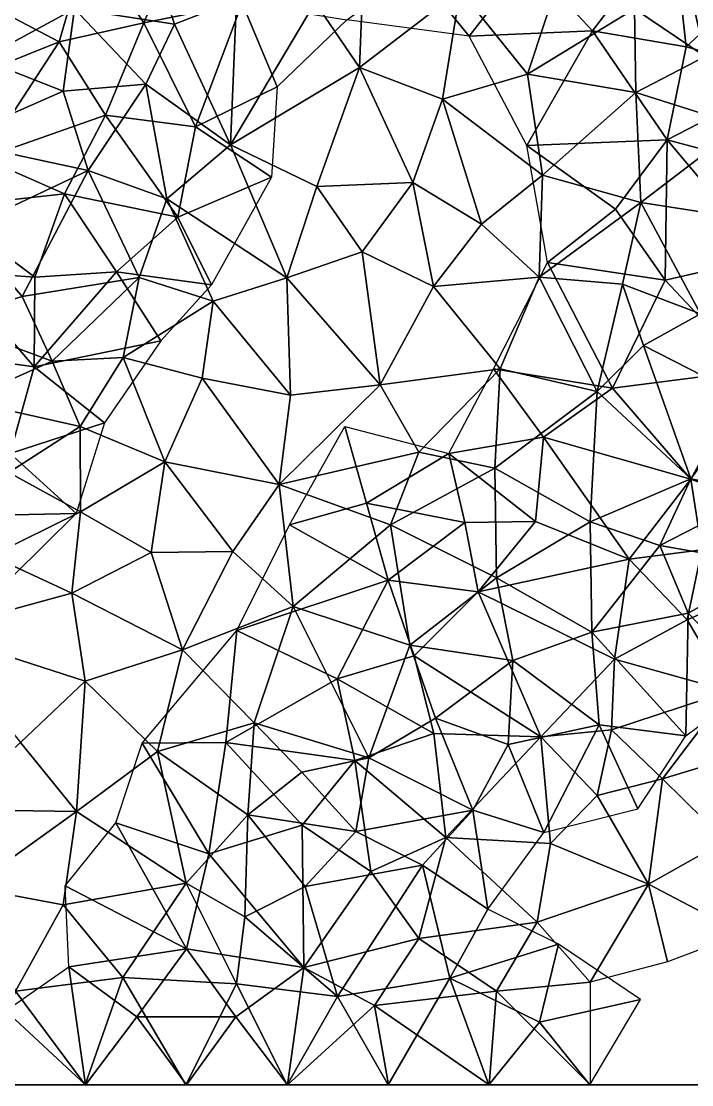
# Model space of a CAD drawing. Extents: x 0 to 12, y 0 to 12.
# Drawn here: x 4.03 to 9.01, y 0 to 7.91 of the extents above; entities that cross this region are included whole.
import ezdxf

# ---------------------------------------------------------------- set-up
doc = ezdxf.new("R2010")
doc.units = 0
doc.header["$MEASUREMENT"] = 0
doc.layers.add('Faces', color=7, linetype='CONTINUOUS')

msp = doc.modelspace()

# ---------------------------------------------------------------- linework, layer by layer
at = {"layer": 'Faces'}
for points in [[(8.2703, 7.8357, 12), (7.7881, 8.3534, 12), (8.8676, 8.6149, 12)], [(8.8676, 8.6149, 12), (8.9661, 7.7165, 12), (8.2703, 7.8357, 12)], [(9.4834, 8.1968, 12), (8.9661, 7.7165, 12), (8.8676, 8.6149, 12)], [(4.5291, 8.5161, 12), (4.3077, 7.7547, 12), (3.7347, 8.0526, 12)], [(4.9381, 7.8947, 12), (4.3077, 7.7547, 12), (4.5291, 8.5161, 12)], [(4.5291, 8.5161, 12), (5.1971, 8.5156, 12), (4.9381, 7.8947, 12)], [(4.9381, 7.8947, 12), (5.1971, 8.5156, 12), (5.6674, 8.0412, 12)], [(6.5763, 8.5037), (6.2106, 8.0461), (6.5402, 7.5619)], [(6.5763, 8.5037), (6.5402, 7.5619), (7.2865, 8.1374)], [(8.5836, 7.9994), (9.1086, 7.6443), (8.9054, 8.5331)], [(8.9054, 8.5331), (9.1086, 7.6443), (9.5833, 7.9785)], [(4.4211, 7.9982), (5.1652, 7.8837), (5.006, 8.3507)], [(5.006, 8.3507), (5.1652, 7.8837), (5.6251, 8.0624)], [(7.3541, 7.7945, 12), (6.9576, 8.2841, 12), (7.7881, 8.3534, 12)], [(8.0601, 8.3375), (7.2865, 8.1374), (7.7865, 7.5141)], [(7.3541, 7.7945, 12), (7.7881, 8.3534, 12), (8.2703, 7.8357, 12)], [(7.7865, 7.5141), (8.5836, 7.9994), (8.0601, 8.3375)], [(3.7511, 8.275), (3.7316, 7.6245), (4.4211, 7.9982)], [(6.4453, 7.9174, 12), (6.9576, 8.2841, 12), (7.3541, 7.7945, 12)], [(9.7512, 7.5023, 12), (8.9661, 7.7165, 12), (9.4834, 8.1968, 12)], [(6.5402, 7.5619), (7.1553, 7.3273), (7.2865, 8.1374)], [(7.2865, 8.1374), (7.1553, 7.3273), (7.7865, 7.5141)], [(3.7347, 8.0526, 12), (4.3077, 7.7547, 12), (3.5981, 7.4691, 12)], [(4.4211, 7.9982), (3.7316, 7.6245), (4.337, 7.386)], [(4.4211, 7.9982), (4.337, 7.386), (4.9527, 7.4384)], [(4.9527, 7.4384), (5.1652, 7.8837), (4.4211, 7.9982)], [(5.6674, 8.0412, 12), (5.3214, 7.1209, 12), (4.9381, 7.8947, 12)], [(5.6251, 8.0624), (5.1652, 7.8837), (5.5804, 6.989)], [(5.9268, 7.4202, 12), (5.3214, 7.1209, 12), (5.6674, 8.0412, 12)], [(5.5804, 6.989), (6.2106, 8.0461), (5.6251, 8.0624)], [(6.5402, 7.5619), (6.2106, 8.0461), (5.5804, 6.989)], [(6.4453, 7.9174, 12), (5.9268, 7.4202, 12), (5.6674, 8.0412, 12)], [(8.5937, 7.3762), (8.5836, 7.9994), (7.7865, 7.5141)], [(8.5937, 7.3762), (9.1086, 7.6443), (8.5836, 7.9994)], [(4.6517, 7.2082, 12), (4.3077, 7.7547, 12), (4.9381, 7.8947, 12)], [(4.9381, 7.8947, 12), (5.3214, 7.1209, 12), (4.6517, 7.2082, 12)], [(5.5804, 6.989), (5.1652, 7.8837), (4.9527, 7.4384)], [(7.7825, 6.9836, 12), (7.3541, 7.7945, 12), (8.2703, 7.8357, 12)], [(7.7825, 6.9836, 12), (8.2703, 7.8357, 12), (8.8243, 7.025, 12)], [(8.2703, 7.8357, 12), (8.9661, 7.7165, 12), (8.8243, 7.025, 12)], [(3.5981, 7.4691, 12), (4.3077, 7.7547, 12), (3.7432, 6.8876, 12)], [(3.7432, 6.8876, 12), (4.3077, 7.7547, 12), (4.6517, 7.2082, 12)], [(8.8243, 7.025, 12), (8.9661, 7.7165, 12), (9.7512, 7.5023, 12)], [(4.337, 7.386), (3.7316, 7.6245), (3.4975, 7.0173)], [(9.3741, 7.1281), (9.1086, 7.6443), (8.5937, 7.3762)], [(5.5804, 6.989), (6.2228, 6.6781), (6.5402, 7.5619)], [(6.5402, 7.5619), (6.2228, 6.6781), (6.936, 6.7067)], [(6.936, 6.7067), (7.1553, 7.3273), (6.5402, 7.5619)], [(7.7865, 7.5141), (7.1553, 7.3273), (7.8984, 6.7627)], [(7.7865, 7.5141), (7.8984, 6.7627), (8.5937, 7.3762)], [(4.9527, 7.4384), (4.337, 7.386), (4.5234, 6.7969)], [(4.5234, 6.7969), (5.1075, 6.5868), (4.9527, 7.4384)], [(4.9527, 7.4384), (5.1075, 6.5868), (5.5804, 6.989)], [(9.7512, 7.5023, 12), (10.1159, 6.6799, 12), (8.8243, 7.025, 12)], [(4.337, 7.386), (3.4975, 7.0173), (4.5234, 6.7969)], [(5.8849, 6.7486, 12), (5.3214, 7.1209, 12), (5.9268, 7.4202, 12)], [(8.5937, 7.3762), (7.8984, 6.7627), (8.63, 6.5581)], [(9.3741, 7.1281), (8.5937, 7.3762), (8.63, 6.5581)], [(6.936, 6.7067), (7.4451, 6.3969), (7.1553, 7.3273)], [(7.1553, 7.3273), (7.4451, 6.3969), (7.8984, 6.7627)], [(4.6517, 7.2082, 12), (4.3469, 6.6245, 12), (3.7432, 6.8876, 12)], [(5.1885, 6.4508, 12), (4.3469, 6.6245, 12), (4.6517, 7.2082, 12)], [(4.6517, 7.2082, 12), (5.3214, 7.1209, 12), (5.1885, 6.4508, 12)], [(5.1885, 6.4508, 12), (5.3214, 7.1209, 12), (5.8849, 6.7486, 12)], [(8.63, 6.5581), (9.299, 6.4555), (9.3741, 7.1281)], [(3.4975, 7.0173), (3.604, 6.364), (4.5234, 6.7969)], [(5.5804, 6.989), (5.1075, 6.5868), (6, 6)], [(6, 6), (6.2228, 6.6781), (5.5804, 6.989)], [(8.8243, 7.025, 12), (8.4415, 6.5087, 12), (7.7825, 6.9836, 12)], [(7.7825, 6.9836, 12), (8.4415, 6.5087, 12), (7.9356, 6.1124, 12)], [(8.8105, 5.9825, 12), (8.4415, 6.5087, 12), (8.8243, 7.025, 12)], [(8.8243, 7.025, 12), (9.5581, 6.1536, 12), (8.8105, 5.9825, 12)], [(10.1159, 6.6799, 12), (9.5581, 6.1536, 12), (8.8243, 7.025, 12)], [(4.3469, 6.6245, 12), (3.4327, 6.5222, 12), (3.7432, 6.8876, 12)], [(4.5234, 6.7969), (3.604, 6.364), (4.0322, 5.8592)], [(4.0322, 5.8592), (4.9023, 6.0009), (4.5234, 6.7969)], [(4.9023, 6.0009), (5.1075, 6.5868), (4.5234, 6.7969)], [(5.8849, 6.7486, 12), (5.44, 5.9478, 12), (5.1885, 6.4508, 12)], [(7.8984, 6.7627), (7.4451, 6.3969), (7.8745, 6.0034)], [(8.63, 6.5581), (7.8984, 6.7627), (7.8745, 6.0034)], [(6, 6), (6.5586, 6.1921), (6.2228, 6.6781)], [(6.2228, 6.6781), (6.5586, 6.1921), (6.936, 6.7067)], [(6.936, 6.7067), (6.5586, 6.1921), (7.0904, 5.9348)], [(7.0904, 5.9348), (7.4451, 6.3969), (6.936, 6.7067)], [(4.1268, 6.0039, 12), (3.4327, 6.5222, 12), (4.3469, 6.6245, 12)], [(4.3469, 6.6245, 12), (4.7346, 6.0445, 12), (4.1268, 6.0039, 12)], [(5.1885, 6.4508, 12), (4.7346, 6.0445, 12), (4.3469, 6.6245, 12)], [(5.451, 5.8247), (5.1075, 6.5868), (4.9023, 6.0009)], [(6, 6), (5.1075, 6.5868), (5.451, 5.8247)], [(3.5075, 6.0485, 12), (3.4327, 6.5222, 12), (4.1268, 6.0039, 12)], [(7.8745, 6.0034), (8.4929, 5.953), (8.63, 6.5581)], [(7.9356, 6.1124, 12), (8.4415, 6.5087, 12), (8.8105, 5.9825, 12)], [(8.63, 6.5581), (8.4929, 5.953), (9.0726, 5.7319)], [(9.0726, 5.7319), (9.299, 6.4555), (8.63, 6.5581)], [(5.44, 5.9478, 12), (4.7346, 6.0445, 12), (5.1885, 6.4508, 12)], [(4.0322, 5.8592), (3.604, 6.364), (3.4485, 5.6788)], [(7.8745, 6.0034), (7.4451, 6.3969), (7.0904, 5.9348)], [(6.6921, 5.2036), (6.5586, 6.1921), (6, 6)], [(7.0904, 5.9348), (6.5586, 6.1921), (6.6921, 5.2036)], [(7.5361, 5.3231, 12), (7.9356, 6.1124, 12), (8.418, 5.1799, 12)], [(8.418, 5.1799, 12), (7.9356, 6.1124, 12), (8.8105, 5.9825, 12)], [(8.8105, 5.9825, 12), (9.5581, 6.1536, 12), (9.4428, 5.3112, 12)], [(3.3781, 5.4412, 12), (3.5075, 6.0485, 12), (4.1224, 5.3366, 12)], [(4.1224, 5.3366, 12), (3.5075, 6.0485, 12), (4.1268, 6.0039, 12)], [(5.0624, 5.5311, 12), (4.1224, 5.3366, 12), (4.7346, 6.0445, 12)], [(4.7346, 6.0445, 12), (4.1224, 5.3366, 12), (4.1268, 6.0039, 12)], [(5.0624, 5.5311, 12), (4.7346, 6.0445, 12), (5.44, 5.9478, 12)], [(4.0322, 5.8592), (4.2559, 5.3795), (4.9023, 6.0009)], [(4.9023, 6.0009), (4.2559, 5.3795), (4.7845, 5.4067)], [(4.7845, 5.4067), (5.451, 5.8247), (4.9023, 6.0009)], [(5.451, 5.8247), (6.0275, 5.1259), (6, 6)], [(6, 6), (6.0275, 5.1259), (6.6921, 5.2036)], [(7.5845, 5.3221), (7.0904, 5.9348), (6.6921, 5.2036)], [(7.8745, 6.0034), (7.0904, 5.9348), (7.5845, 5.3221)], [(7.8745, 6.0034), (7.5845, 5.3221), (8.3058, 5.1549)], [(8.3058, 5.1549), (8.4929, 5.953), (7.8745, 6.0034)], [(8.3058, 5.1549), (8.6503, 5.4951), (8.4929, 5.953)], [(9.4428, 5.3112, 12), (8.418, 5.1799, 12), (8.8105, 5.9825, 12)], [(8.4929, 5.953), (8.6503, 5.4951), (9.0726, 5.7319)], [(4.0322, 5.8592), (3.4485, 5.6788), (4.2559, 5.3795)], [(5.3707, 5.254), (5.451, 5.8247), (4.7845, 5.4067)], [(5.3707, 5.254), (6.0275, 5.1259), (5.451, 5.8247)], [(9.0726, 5.7319), (8.6503, 5.4951), (9.4298, 5.0959)], [(4.2559, 5.3795), (3.4485, 5.6788), (3.6023, 5.0875)], [(4.6452, 4.9218, 12), (4.1224, 5.3366, 12), (5.0624, 5.5311, 12)], [(9.0015, 4.5055), (8.6503, 5.4951), (8.3058, 5.1549)], [(9.4298, 5.0959), (8.6503, 5.4951), (9.0015, 4.5055)], [(3.3781, 5.4412, 12), (4.1224, 5.3366, 12), (3.9427, 4.6939, 12)], [(4.464, 4.8928), (4.2559, 5.3795), (3.6023, 5.0875)], [(4.7845, 5.4067), (4.2559, 5.3795), (4.464, 4.8928)], [(5.0937, 4.6306), (4.7845, 5.4067), (4.464, 4.8928)], [(5.3707, 5.254), (4.7845, 5.4067), (5.0937, 4.6306)], [(3.9427, 4.6939, 12), (4.1224, 5.3366, 12), (4.6452, 4.9218, 12)], [(6.6921, 5.2036), (6.9795, 4.7019), (7.5845, 5.3221)], [(7.5845, 5.3221), (6.9795, 4.7019), (7.5452, 4.5827)], [(7.906, 4.8136, 12), (7.2022, 4.6918, 12), (7.5361, 5.3231, 12)], [(8.418, 5.1799, 12), (7.906, 4.8136, 12), (7.5361, 5.3231, 12)], [(8.3058, 5.1549), (7.5845, 5.3221), (7.5452, 4.5827)], [(9.0003, 4.5022, 12), (8.418, 5.1799, 12), (9.4428, 5.3112, 12)], [(9.4428, 5.3112, 12), (9.5093, 4.3131, 12), (9.0003, 4.5022, 12)], [(5.3707, 5.254), (5.0937, 4.6306), (5.9414, 4.4623)], [(5.9414, 4.4623), (6.0275, 5.1259), (5.3707, 5.254)], [(6.6921, 5.2036), (6.0275, 5.1259), (5.9414, 4.4623)], [(5.9414, 4.4623), (6.9795, 4.7019), (6.6921, 5.2036)], [(7.5452, 4.5827), (8.2544, 4.186), (8.3058, 5.1549)], [(9.0003, 4.5022, 12), (7.906, 4.8136, 12), (8.418, 5.1799, 12)], [(8.3058, 5.1549), (8.2544, 4.186), (9.0015, 4.5055)], [(3.6023, 5.0875), (3.9338, 4.5505), (4.464, 4.8928)], [(9.0015, 4.5055), (9.5395, 4.4032), (9.4298, 5.0959)], [(4.6452, 4.9218, 12), (4.4343, 4.2457, 12), (3.9427, 4.6939, 12)], [(3.9338, 4.5505), (4.466, 4.2584), (4.464, 4.8928)], [(4.464, 4.8928), (4.466, 4.2584), (5.0937, 4.6306)], [(6.43, 4.8943, 12), (6.5905, 4.3232, 12), (6.0196, 4.1622, 12)], [(6.43, 4.8943, 12), (7.2022, 4.6918, 12), (6.5905, 4.3232, 12)], [(7.847, 4.1868, 12), (7.2022, 4.6918, 12), (7.906, 4.8136, 12)], [(7.847, 4.1868, 12), (7.906, 4.8136, 12), (8.5432, 3.9073, 12)], [(8.5432, 3.9073, 12), (7.906, 4.8136, 12), (9.0003, 4.5022, 12)], [(4.4343, 4.2457, 12), (3.7266, 4.2312, 12), (3.9427, 4.6939, 12)], [(6.7703, 4.1629), (6.9795, 4.7019), (5.9414, 4.4623)], [(7.2022, 4.6918, 12), (7.3223, 4.1809, 12), (6.5905, 4.3232, 12)], [(7.5452, 4.5827), (6.9795, 4.7019), (6.7703, 4.1629)], [(7.847, 4.1868, 12), (7.3223, 4.1809, 12), (7.2022, 4.6918, 12)], [(5.0937, 4.6306), (4.466, 4.2584), (4.9924, 3.956)], [(4.9924, 3.956), (5.5981, 3.9632), (5.0937, 4.6306)], [(5.0937, 4.6306), (5.5981, 3.9632), (5.9414, 4.4623)], [(3.8022, 3.9333), (4.466, 4.2584), (3.9338, 4.5505)], [(7.5452, 4.5827), (6.7703, 4.1629), (7.5579, 3.7674)], [(7.5579, 3.7674), (8.2544, 4.186), (7.5452, 4.5827)], [(5.9414, 4.4623), (5.5981, 3.9632), (6.0462, 3.5556)], [(6.0462, 3.5556), (6.7703, 4.1629), (5.9414, 4.4623)], [(8.2544, 4.186), (8.7716, 4.0098), (9.0015, 4.5055)], [(9.0003, 4.5022, 12), (9.0828, 3.977, 12), (8.5432, 3.9073, 12)], [(8.7716, 4.0098), (9.5395, 4.4032), (9.0015, 4.5055)], [(9.0003, 4.5022, 12), (9.5093, 4.3131, 12), (9.0828, 3.977, 12)], [(9.6163, 3.8609), (9.5395, 4.4032), (8.7716, 4.0098)], [(6.0196, 4.1622, 12), (6.5905, 4.3232, 12), (6.752, 3.7524, 12)], [(6.5905, 4.3232, 12), (7.3223, 4.1809, 12), (6.752, 3.7524, 12)], [(3.9615, 3.7776, 12), (3.7266, 4.2312, 12), (4.4343, 4.2457, 12)], [(4.4029, 3.6546), (4.466, 4.2584), (3.8022, 3.9333)], [(4.9924, 3.956), (4.466, 4.2584), (4.4029, 3.6546)], [(5.6282, 3.3764, 12), (6.0196, 4.1622, 12), (6.752, 3.7524, 12)], [(6.9127, 3.2688), (6.7703, 4.1629), (6.0462, 3.5556)], [(6.752, 3.7524, 12), (7.3223, 4.1809, 12), (7.4202, 3.6653, 12)], [(7.5579, 3.7674), (6.7703, 4.1629), (6.9127, 3.2688)], [(7.4202, 3.6653, 12), (7.3223, 4.1809, 12), (7.847, 4.1868, 12)], [(7.847, 4.1868, 12), (8.5432, 3.9073, 12), (7.4202, 3.6653, 12)], [(8.2667, 3.3642), (8.2544, 4.186), (7.5579, 3.7674)], [(8.2667, 3.3642), (8.7716, 4.0098), (8.2544, 4.186)], [(4.9924, 3.956), (4.4029, 3.6546), (5.2235, 3.2323)], [(5.2235, 3.2323), (5.5981, 3.9632), (4.9924, 3.956)], [(6.0462, 3.5556), (5.5981, 3.9632), (5.2235, 3.2323)], [(8.981, 3.5051), (8.7716, 4.0098), (8.2667, 3.3642)], [(8.5432, 3.9073, 12), (9.0828, 3.977, 12), (8.9751, 3.4565, 12)], [(9.6163, 3.8609), (8.7716, 4.0098), (8.981, 3.5051)], [(8.9751, 3.4565, 12), (9.0828, 3.977, 12), (9.5385, 3.7033, 12)], [(3.3562, 3.3687), (4.4029, 3.6546), (3.8022, 3.9333)], [(7.4202, 3.6653, 12), (8.5432, 3.9073, 12), (8.4335, 3.1651, 12)], [(8.5432, 3.9073, 12), (8.9751, 3.4565, 12), (8.4335, 3.1651, 12)], [(9.6163, 3.8609), (8.981, 3.5051), (9.4852, 2.9799)], [(6.752, 3.7524, 12), (6.3729, 3.0182, 12), (5.6282, 3.3764, 12)], [(6.752, 3.7524, 12), (6.9444, 3.1881, 12), (6.3729, 3.0182, 12)], [(6.752, 3.7524, 12), (7.4202, 3.6653, 12), (6.9444, 3.1881, 12)], [(6.9127, 3.2688), (7.678, 3.1539), (7.5579, 3.7674)], [(7.5579, 3.7674), (7.678, 3.1539), (8.2667, 3.3642)], [(4.5002, 2.9997), (4.4029, 3.6546), (3.3562, 3.3687)], [(5.2235, 3.2323), (4.4029, 3.6546), (4.5002, 2.9997)], [(7.4202, 3.6653, 12), (7.8873, 2.5858, 12), (6.9444, 3.1881, 12)], [(8.4335, 3.1651, 12), (7.8873, 2.5858, 12), (7.4202, 3.6653, 12)], [(9.2849, 2.9251, 12), (8.9751, 3.4565, 12), (9.5385, 3.7033, 12)], [(6.0462, 3.5556), (5.2235, 3.2323), (5.756, 2.6902)], [(5.756, 2.6902), (6.6094, 2.4295), (6.0462, 3.5556)], [(6.0462, 3.5556), (6.6094, 2.4295), (6.9127, 3.2688)], [(8.2667, 3.3642), (8.9629, 2.5943), (8.981, 3.5051)], [(8.981, 3.5051), (8.9629, 2.5943), (9.4852, 2.9799)], [(8.4335, 3.1651, 12), (8.9751, 3.4565, 12), (9.2849, 2.9251, 12)], [(4.5002, 2.9997), (3.3562, 3.3687), (4.0204, 2.5442)], [(5.5471, 2.544, 12), (4.9245, 2.5385, 12), (5.6282, 3.3764, 12)], [(6.3729, 3.0182, 12), (5.5471, 2.544, 12), (5.6282, 3.3764, 12)], [(7.678, 3.1539), (8.319, 2.6766), (8.2667, 3.3642)], [(8.319, 2.6766), (8.9629, 2.5943), (8.2667, 3.3642)], [(6.6094, 2.4295), (7.1035, 2.7254), (6.9127, 3.2688)], [(6.9127, 3.2688), (7.1035, 2.7254), (7.678, 3.1539)], [(4.5002, 2.9997), (5.0378, 2.4785), (5.2235, 3.2323)], [(5.2235, 3.2323), (5.0378, 2.4785), (5.756, 2.6902)], [(6.3729, 3.0182, 12), (6.9444, 3.1881, 12), (7.0914, 2.6102, 12)], [(6.9444, 3.1881, 12), (7.8873, 2.5858, 12), (7.0914, 2.6102, 12)], [(8.4335, 3.1651, 12), (8.4111, 2.639, 12), (7.8873, 2.5858, 12)], [(8.4335, 3.1651, 12), (9.2849, 2.9251, 12), (8.4111, 2.639, 12)], [(7.678, 3.1539), (7.1035, 2.7254), (7.6452, 2.5296)], [(7.6452, 2.5296), (8.319, 2.6766), (7.678, 3.1539)], [(6.3729, 3.0182, 12), (6.5036, 2.4117, 12), (5.5471, 2.544, 12)], [(7.0914, 2.6102, 12), (6.5036, 2.4117, 12), (6.3729, 3.0182, 12)], [(4.5002, 2.9997), (4.0204, 2.5442), (4.4375, 2.0308)], [(4.4375, 2.0308), (5.0378, 2.4785), (4.5002, 2.9997)], [(8.4111, 2.639, 12), (9.2849, 2.9251, 12), (8.7899, 2.2733, 12)], [(9.2849, 2.9251, 12), (9.2735, 2.4199, 12), (8.7899, 2.2733, 12)], [(5.0378, 2.4785), (5.7085, 2.0078), (5.756, 2.6902)], [(5.7085, 2.0078), (6.1103, 2.3227), (5.756, 2.6902)], [(5.756, 2.6902), (6.1103, 2.3227), (6.6094, 2.4295)], [(6.6094, 2.4295), (7.3811, 2.0421), (7.1035, 2.7254)], [(7.1035, 2.7254), (7.3811, 2.0421), (7.6452, 2.5296)], [(7.182, 1.8379, 12), (6.5036, 2.4117, 12), (7.0914, 2.6102, 12)], [(7.0914, 2.6102, 12), (7.8873, 2.5858, 12), (7.182, 1.8379, 12)], [(7.6452, 2.5296), (7.9098, 1.8749), (8.319, 2.6766)], [(8.4111, 2.639, 12), (8.3059, 2.1511, 12), (7.8873, 2.5858, 12)], [(8.319, 2.6766), (7.9098, 1.8749), (8.6083, 2.0506)], [(8.7899, 2.2733, 12), (8.3059, 2.1511, 12), (8.4111, 2.639, 12)], [(8.6083, 2.0506), (8.9629, 2.5943), (8.319, 2.6766)], [(4.0204, 2.5442), (3.4657, 2.0474), (4.4375, 2.0308)], [(4.7294, 1.9473, 12), (4.9245, 2.5385, 12), (5.4187, 1.7175, 12)], [(5.4187, 1.7175, 12), (4.9245, 2.5385, 12), (5.5471, 2.544, 12)], [(5.4187, 1.7175, 12), (5.5471, 2.544, 12), (6.1138, 1.9289, 12)], [(5.5471, 2.544, 12), (6.5036, 2.4117, 12), (6.1138, 1.9289, 12)], [(7.182, 1.8379, 12), (7.8873, 2.5858, 12), (7.9584, 1.7928, 12)], [(7.8873, 2.5858, 12), (8.3059, 2.1511, 12), (7.9584, 1.7928, 12)], [(5.2504, 1.4997), (5.0378, 2.4785), (4.4375, 2.0308)], [(5.2504, 1.4997), (5.7085, 2.0078), (5.0378, 2.4785)], [(7.6452, 2.5296), (7.3811, 2.0421), (7.9098, 1.8749)], [(6.6094, 2.4295), (6.1103, 2.3227), (6.513, 1.8824)], [(6.1138, 1.9289, 12), (6.5036, 2.4117, 12), (6.6226, 1.5863, 12)], [(6.6226, 1.5863, 12), (6.5036, 2.4117, 12), (7.182, 1.8379, 12)], [(6.513, 1.8824), (7.3811, 2.0421), (6.6094, 2.4295)], [(8.7899, 2.2733, 12), (9.2735, 2.4199, 12), (9.2599, 1.8138, 12)], [(6.513, 1.8824), (6.1103, 2.3227), (5.7085, 2.0078)], [(8.6869, 1.4917, 12), (8.3059, 2.1511, 12), (8.7899, 2.2733, 12)], [(8.7899, 2.2733, 12), (9.2599, 1.8138, 12), (8.6869, 1.4917, 12)], [(7.9584, 1.7928, 12), (8.3059, 2.1511, 12), (8.6869, 1.4917, 12)], [(4.4375, 2.0308), (3.4657, 2.0474), (3.6482, 1.4654)], [(3.6482, 1.4654), (4.3369, 1.3376), (4.4375, 2.0308)], [(4.4375, 2.0308), (4.3369, 1.3376), (5.2504, 1.4997)], [(5.6865, 1.2491), (5.7085, 2.0078), (5.2504, 1.4997)], [(6.1364, 1.4741), (5.7085, 2.0078), (5.6865, 1.2491)], [(6.1364, 1.4741), (6.513, 1.8824), (5.7085, 2.0078)], [(7.0086, 1.6314), (7.3811, 2.0421), (6.513, 1.8824)], [(7.493, 1.3047), (7.3811, 2.0421), (7.0086, 1.6314)], [(7.9098, 1.8749), (7.3811, 2.0421), (7.493, 1.3047)], [(5.255, 1.0096, 12), (4.3528, 1.4779, 12), (4.7294, 1.9473, 12)], [(4.7294, 1.9473, 12), (5.4187, 1.7175, 12), (5.255, 1.0096, 12)], [(6.1249, 0.8725, 12), (5.4187, 1.7175, 12), (6.1138, 1.9289, 12)], [(6.1138, 1.9289, 12), (6.6226, 1.5863, 12), (6.1249, 0.8725, 12)], [(7.0086, 1.6314), (6.513, 1.8824), (6.1364, 1.4741)], [(6.979, 1.0871, 12), (6.6226, 1.5863, 12), (7.182, 1.8379, 12)], [(7.182, 1.8379, 12), (7.86, 1.2076, 12), (6.979, 1.0871, 12)], [(7.9584, 1.7928, 12), (7.86, 1.2076, 12), (7.182, 1.8379, 12)], [(8.6869, 1.4917, 12), (7.86, 1.2076, 12), (7.9584, 1.7928, 12)], [(8.6869, 1.4917, 12), (9.2599, 1.8138, 12), (9.384, 1.1236, 12)], [(5.255, 1.0096, 12), (5.4187, 1.7175, 12), (6.1249, 0.8725, 12)], [(6.1249, 0.8725, 12), (6.6226, 1.5863, 12), (6.979, 1.0871, 12)], [(6.1364, 1.4741), (6.3763, 0.6569), (7.0086, 1.6314)], [(6.3763, 0.6569), (7.2103, 0.7934), (7.0086, 1.6314)], [(7.2103, 0.7934), (7.493, 1.3047), (7.0086, 1.6314)], [(3.6482, 1.4654), (3.9842, 0.6947), (4.3369, 1.3376)], [(5.2504, 1.4997), (4.3369, 1.3376), (4.7818, 0.7966)], [(4.3795, 0.8767, 12), (4.3528, 1.4779, 12), (5.255, 1.0096, 12)], [(5.2504, 1.4997), (4.7818, 0.7966), (5.6255, 0.7498)], [(5.6255, 0.7498), (5.6865, 1.2491), (5.2504, 1.4997)], [(6.1364, 1.4741), (5.6865, 1.2491), (6.3763, 0.6569)], [(8.2539, 0.7637, 12), (7.86, 1.2076, 12), (8.6869, 1.4917, 12)], [(8.6869, 1.4917, 12), (8.8281, 0.9149, 12), (8.2539, 0.7637, 12)], [(9.384, 1.1236, 12), (8.8281, 0.9149, 12), (8.6869, 1.4917, 12)], [(4.3369, 1.3376), (3.9842, 0.6947), (4.7818, 0.7966)], [(8.0168, 1.0458), (7.493, 1.3047), (7.2103, 0.7934)], [(6.3763, 0.6569), (5.6865, 1.2491), (5.6255, 0.7498)], [(6.979, 1.0871, 12), (7.86, 1.2076, 12), (7.5584, 0.6966, 12)], [(7.5584, 0.6966, 12), (7.86, 1.2076, 12), (8.2539, 0.7637, 12)], [(6.979, 1.0871, 12), (6.6503, 0.5883, 12), (6.1249, 0.8725, 12)], [(6.979, 1.0871, 12), (7.5584, 0.6966, 12), (6.6503, 0.5883, 12)], [(7.2103, 0.7934), (7.8767, 0.4649), (8.0168, 1.0458)], [(8.0168, 1.0458), (7.8767, 0.4649), (8.6267, 0.6336)], [(5.255, 1.0096, 12), (4.8838, 0.5049, 12), (4.3795, 0.8767, 12)], [(5.255, 1.0096, 12), (5.6212, 0.5047, 12), (4.8838, 0.5049, 12)], [(6.1249, 0.8725, 12), (5.6212, 0.5047, 12), (5.255, 1.0096, 12)], [(4.5044, 0, 12), (3.911, 0.5495, 12), (4.3795, 0.8767, 12)], [(4.3795, 0.8767, 12), (4.8838, 0.5049, 12), (4.5044, 0, 12)], [(6.0056, 0, 12), (5.6212, 0.5047, 12), (6.1249, 0.8725, 12)], [(6.1249, 0.8725, 12), (6.6503, 0.5883, 12), (6.0056, 0, 12)], [(4.7818, 0.7966), (3.9842, 0.6947), (4.4998, 0)], [(5.25, 0), (4.7818, 0.7966), (4.4998, 0)], [(5.6255, 0.7498), (4.7818, 0.7966), (5.25, 0)], [(6.7515, 0), (7.2103, 0.7934), (6.3763, 0.6569)], [(7.5014, 0), (7.2103, 0.7934), (6.7515, 0)], [(7.5014, 0), (7.8767, 0.4649), (7.2103, 0.7934)], [(6.0011, 0), (5.6255, 0.7498), (5.25, 0)], [(6.0011, 0), (6.3763, 0.6569), (5.6255, 0.7498)], [(8.2538, 0, 12), (7.5584, 0.6966, 12), (8.2539, 0.7637, 12)], [(4.4998, 0), (3.9842, 0.6947), (3.7496, 0)], [(6.7515, 0), (6.3763, 0.6569), (6.0011, 0)], [(6.6503, 0.5883, 12), (7.5584, 0.6966, 12), (7.5036, 0, 12)], [(7.5036, 0, 12), (7.5584, 0.6966, 12), (8.2538, 0, 12)], [(8.6267, 0.6336), (7.8767, 0.4649), (8.252, 0)], [(6.0056, 0, 12), (6.6503, 0.5883, 12), (6.754, 0, 12)], [(6.754, 0, 12), (6.6503, 0.5883, 12), (7.5036, 0, 12)], [(3.7543, 0, 12), (3.911, 0.5495, 12), (4.5044, 0, 12)], [(4.5044, 0, 12), (4.8838, 0.5049, 12), (5.2546, 0, 12)], [(4.8838, 0.5049, 12), (5.6212, 0.5047, 12), (5.2546, 0, 12)], [(5.2546, 0, 12), (5.6212, 0.5047, 12), (6.0056, 0, 12)], [(8.252, 0), (7.8767, 0.4649), (7.5014, 0)], [(3.4407, 0, 9.9775), (4.0995, 0, 9.7699), (3.3782, 0, 9.3731)], [(3.3782, 0, 9.3731), (4.0995, 0, 9.7699), (3.8484, 0, 8.9047)], [(3.752, 0, 10.4993), (4.0995, 0, 9.7699), (3.4407, 0, 9.9775)], [(3.474, 0, 5.6247), (4.0771, 0, 5.7319), (3.6562, 0, 4.9373)], [(3.6898, 0, 6.5968), (4.0771, 0, 5.7319), (3.474, 0, 5.6247)], [(3.5003, 0, 3.4998), (3.7046, 0, 4.2315), (4.3033, 0, 4.1437)], [(3.5003, 0, 3.4998), (4.2049, 0, 3.1702), (3.599, 0, 2.8127)], [(4.3033, 0, 4.1437), (4.2049, 0, 3.1702), (3.5003, 0, 3.4998)], [(3.599, 0, 2.8127), (4.2049, 0, 3.1702), (4.5804, 0, 2.5752)], [(3.856, 0, 2.1679), (3.599, 0, 2.8127), (4.5804, 0, 2.5752)], [(4.3272, 0, 5.1727), (4.1294, 0, 4.6625), (3.6562, 0, 4.9373)], [(4.1294, 0, 4.6625), (3.7046, 0, 4.2315), (3.6562, 0, 4.9373)], [(3.6562, 0, 4.9373), (4.0771, 0, 5.7319), (4.3272, 0, 5.1727)], [(3.6782, 0, 1.3562), (4.3626, 0, 1.6316), (4.4546, 0, 0.8996)], [(3.856, 0, 2.1679), (4.3626, 0, 1.6316), (3.6782, 0, 1.3562)], [(4.4546, 0, 0.8996), (3.7312, 0, 0.679), (3.6782, 0, 1.3562)], [(4.3638, 0, 6.2732), (4.0771, 0, 5.7319), (3.6898, 0, 6.5968)], [(3.6898, 0, 6.5968), (4.6685, 0, 6.9878), (4.3638, 0, 6.2732)], [(3.9553, 0, 7.2957), (4.6685, 0, 6.9878), (3.6898, 0, 6.5968)], [(4.3033, 0, 4.1437), (3.7046, 0, 4.2315), (4.1294, 0, 4.6625)], [(4.4998, 0), (3.7312, 0, 0.679), (4.4546, 0, 0.8996)], [(3.7496, 0), (3.7312, 0, 0.679), (4.4998, 0)], [(4.3797, 0, 11.1235), (4.3534, 0, 10.5223), (3.752, 0, 10.4993)], [(3.752, 0, 10.4993), (3.9131, 0, 11.452), (4.3797, 0, 11.1235)], [(4.3534, 0, 10.5223), (4.0995, 0, 9.7699), (3.752, 0, 10.4993)], [(4.5044, 0, 12), (3.9131, 0, 11.452), (3.7543, 0, 12)], [(3.9284, 0, 8.2458), (3.8484, 0, 8.9047), (4.505, 0, 9.0014)], [(3.8484, 0, 8.9047), (4.0995, 0, 9.7699), (4.505, 0, 9.0014)], [(4.5804, 0, 2.5752), (4.7585, 0, 2.0372), (3.856, 0, 2.1679)], [(3.856, 0, 2.1679), (4.7585, 0, 2.0372), (4.3626, 0, 1.6316)], [(4.3797, 0, 11.1235), (3.9131, 0, 11.452), (4.5044, 0, 12)], [(5.0699, 0, 8.3462), (3.9284, 0, 8.2458), (4.505, 0, 9.0014)], [(5.0699, 0, 8.3462), (4.5422, 0, 7.7878), (3.9284, 0, 8.2458)], [(3.9284, 0, 8.2458), (4.5422, 0, 7.7878), (3.9553, 0, 7.2957)], [(4.5422, 0, 7.7878), (4.6685, 0, 6.9878), (3.9553, 0, 7.2957)], [(4.0771, 0, 5.7319), (4.8851, 0, 5.3778), (4.3272, 0, 5.1727)], [(4.3638, 0, 6.2732), (4.8851, 0, 5.3778), (4.0771, 0, 5.7319)], [(4.736, 0, 9.5017), (4.0995, 0, 9.7699), (4.7297, 0, 10.0526)], [(4.7297, 0, 10.0526), (4.0995, 0, 9.7699), (4.3534, 0, 10.5223)], [(4.505, 0, 9.0014), (4.0995, 0, 9.7699), (4.736, 0, 9.5017)], [(4.8316, 0, 4.6462), (4.1294, 0, 4.6625), (4.3272, 0, 5.1727)], [(4.3033, 0, 4.1437), (4.1294, 0, 4.6625), (4.8316, 0, 4.6462)], [(4.5804, 0, 2.5752), (4.2049, 0, 3.1702), (4.7543, 0, 3.6096)], [(4.7543, 0, 3.6096), (4.2049, 0, 3.1702), (4.3033, 0, 4.1437)], [(4.8316, 0, 4.6462), (4.8203, 0, 4.1292), (4.3033, 0, 4.1437)], [(4.3033, 0, 4.1437), (4.8203, 0, 4.1292), (4.7543, 0, 3.6096)], [(4.3272, 0, 5.1727), (4.8851, 0, 5.3778), (4.8316, 0, 4.6462)], [(4.7297, 0, 10.0526), (4.3534, 0, 10.5223), (5.255, 0, 10.9904)], [(5.255, 0, 10.9904), (4.3534, 0, 10.5223), (4.3797, 0, 11.1235)], [(4.4546, 0, 0.8996), (4.3626, 0, 1.6316), (5.2504, 0, 1.3213)], [(4.3626, 0, 1.6316), (4.7585, 0, 2.0372), (5.2504, 0, 1.3213)], [(4.3638, 0, 6.2732), (5.0749, 0, 6.578), (5.1445, 0, 5.9126)], [(4.6685, 0, 6.9878), (5.0749, 0, 6.578), (4.3638, 0, 6.2732)], [(5.1445, 0, 5.9126), (4.8851, 0, 5.3778), (4.3638, 0, 6.2732)], [(4.5044, 0, 12), (4.884, 0, 11.4951), (4.3797, 0, 11.1235)], [(4.3797, 0, 11.1235), (4.884, 0, 11.4951), (5.255, 0, 10.9904)], [(4.4546, 0, 0.8996), (4.9992, 0, 0.5797), (4.4998, 0)], [(5.2504, 0, 1.3213), (4.9992, 0, 0.5797), (4.4546, 0, 0.8996)], [(4.4998, 0), (4.9992, 0, 0.5797), (5.25, 0)], [(5.2546, 0, 12), (4.884, 0, 11.4951), (4.5044, 0, 12)], [(4.505, 0, 9.0014), (5.1102, 0, 8.952), (5.0699, 0, 8.3462)], [(4.736, 0, 9.5017), (5.1102, 0, 8.952), (4.505, 0, 9.0014)], [(5.2521, 0, 7.5005), (4.5422, 0, 7.7878), (5.0699, 0, 8.3462)], [(5.2521, 0, 7.5005), (4.6685, 0, 6.9878), (4.5422, 0, 7.7878)], [(4.5804, 0, 2.5752), (4.7543, 0, 3.6096), (5.2655, 0, 3.1327)], [(5.3118, 0, 2.1601), (4.7585, 0, 2.0372), (4.5804, 0, 2.5752)], [(5.2655, 0, 3.1327), (5.3118, 0, 2.1601), (4.5804, 0, 2.5752)], [(5.2521, 0, 7.5005), (5.0749, 0, 6.578), (4.6685, 0, 6.9878)], [(5.4188, 0, 10.2827), (5.2861, 0, 9.5332), (4.7297, 0, 10.0526)], [(5.255, 0, 10.9904), (5.4188, 0, 10.2827), (4.7297, 0, 10.0526)], [(5.2861, 0, 9.5332), (4.736, 0, 9.5017), (4.7297, 0, 10.0526)], [(5.2861, 0, 9.5332), (5.1102, 0, 8.952), (4.736, 0, 9.5017)], [(4.7543, 0, 3.6096), (4.8203, 0, 4.1292), (5.3244, 0, 4.014)], [(5.2655, 0, 3.1327), (4.7543, 0, 3.6096), (5.3244, 0, 4.014)], [(5.2504, 0, 1.3213), (4.7585, 0, 2.0372), (5.3118, 0, 2.1601)], [(5.3244, 0, 4.014), (4.8203, 0, 4.1292), (4.8316, 0, 4.6462)], [(5.3244, 0, 4.014), (4.8316, 0, 4.6462), (5.4072, 0, 5.0938)], [(4.8316, 0, 4.6462), (4.8851, 0, 5.3778), (5.4072, 0, 5.0938)], [(4.884, 0, 11.4951), (5.6301, 0, 11.4954), (5.255, 0, 10.9904)], [(5.2546, 0, 12), (5.6301, 0, 11.4954), (4.884, 0, 11.4951)], [(5.4072, 0, 5.0938), (4.8851, 0, 5.3778), (5.1445, 0, 5.9126)], [(5.25, 0), (4.9992, 0, 0.5797), (5.6255, 0, 0.6605)], [(5.6255, 0, 0.6605), (4.9992, 0, 0.5797), (5.2504, 0, 1.3213)], [(5.0699, 0, 8.3462), (5.9072, 0, 8.0656), (5.2521, 0, 7.5005)], [(5.725, 0, 8.9113), (5.9072, 0, 8.0656), (5.0699, 0, 8.3462)], [(5.0699, 0, 8.3462), (5.1102, 0, 8.952), (5.725, 0, 8.9113)], [(5.1445, 0, 5.9126), (5.0749, 0, 6.578), (5.5432, 0, 6.2405)], [(5.5432, 0, 6.2405), (5.0749, 0, 6.578), (5.6259, 0, 6.7501)], [(5.6259, 0, 6.7501), (5.0749, 0, 6.578), (5.2521, 0, 7.5005)], [(5.725, 0, 8.9113), (5.1102, 0, 8.952), (5.2861, 0, 9.5332)], [(5.4072, 0, 5.0938), (5.1445, 0, 5.9126), (6, 0, 6)], [(5.1445, 0, 5.9126), (5.5432, 0, 6.2405), (6, 0, 6)], [(5.25, 0), (5.6255, 0, 0.6605), (6.0011, 0)], [(5.2504, 0, 1.3213), (6.0073, 0, 1.1267), (5.6255, 0, 0.6605)], [(5.2504, 0, 1.3213), (5.3118, 0, 2.1601), (6.0783, 0, 1.7251)], [(6.0783, 0, 1.7251), (6.0073, 0, 1.1267), (5.2504, 0, 1.3213)], [(5.9072, 0, 8.0656), (5.8621, 0, 7.4556), (5.2521, 0, 7.5005)], [(5.2521, 0, 7.5005), (5.8621, 0, 7.4556), (5.6259, 0, 6.7501)], [(6.0056, 0, 12), (5.6301, 0, 11.4954), (5.2546, 0, 12)], [(5.255, 0, 10.9904), (5.6301, 0, 11.4954), (6.0156, 0, 10.8402)], [(6.0156, 0, 10.8402), (5.4188, 0, 10.2827), (5.255, 0, 10.9904)], [(6.0005, 0, 2.6429), (5.2655, 0, 3.1327), (6.1919, 0, 3.5896)], [(5.2655, 0, 3.1327), (5.8136, 0, 3.9151), (6.1919, 0, 3.5896)], [(6.0005, 0, 2.6429), (5.3118, 0, 2.1601), (5.2655, 0, 3.1327)], [(5.3244, 0, 4.014), (5.8136, 0, 3.9151), (5.2655, 0, 3.1327)], [(6.1138, 0, 10.0711), (5.2861, 0, 9.5332), (5.4188, 0, 10.2827)], [(6.3827, 0, 9.3359), (5.2861, 0, 9.5332), (6.1138, 0, 10.0711)], [(5.725, 0, 8.9113), (5.2861, 0, 9.5332), (6.3827, 0, 9.3359)], [(6.0783, 0, 1.7251), (5.3118, 0, 2.1601), (6.0005, 0, 2.6429)], [(6.033, 0, 4.3634), (5.8136, 0, 3.9151), (5.3244, 0, 4.014)], [(5.4072, 0, 5.0938), (6.033, 0, 4.3634), (5.3244, 0, 4.014)], [(6, 0, 6), (6.1811, 0, 5.2346), (5.4072, 0, 5.0938)], [(6.1811, 0, 5.2346), (6.033, 0, 4.3634), (5.4072, 0, 5.0938)], [(6.1138, 0, 10.0711), (5.4188, 0, 10.2827), (6.0156, 0, 10.8402)], [(6, 0, 6), (5.5432, 0, 6.2405), (5.6259, 0, 6.7501)], [(5.6255, 0, 0.6605), (6.0073, 0, 1.1267), (6.3763, 0, 0.6504)], [(5.6255, 0, 0.6605), (6.3763, 0, 0.6504), (6.0011, 0)], [(5.6259, 0, 6.7501), (5.8621, 0, 7.4556), (6.3761, 0, 7.1241)], [(6.3761, 0, 7.1241), (6.434, 0, 6.4798), (5.6259, 0, 6.7501)], [(5.6259, 0, 6.7501), (6.434, 0, 6.4798), (6, 0, 6)], [(6.7546, 0, 11.0745), (5.6301, 0, 11.4954), (6.0056, 0, 12)], [(6.0156, 0, 10.8402), (5.6301, 0, 11.4954), (6.7546, 0, 11.0745)], [(6.7528, 0, 8.248), (5.9072, 0, 8.0656), (5.725, 0, 8.9113)], [(5.725, 0, 8.9113), (6.8225, 0, 8.8786), (6.7528, 0, 8.248)], [(6.3827, 0, 9.3359), (6.8225, 0, 8.8786), (5.725, 0, 8.9113)], [(5.8136, 0, 3.9151), (6.033, 0, 4.3634), (6.1919, 0, 3.5896)], [(6.4212, 0, 7.7341), (5.8621, 0, 7.4556), (5.9072, 0, 8.0656)], [(6.3761, 0, 7.1241), (5.8621, 0, 7.4556), (6.4212, 0, 7.7341)], [(6.7528, 0, 8.248), (6.4212, 0, 7.7341), (5.9072, 0, 8.0656)], [(6.9449, 0, 5.4223), (6.1811, 0, 5.2346), (6, 0, 6)], [(6, 0, 6), (6.434, 0, 6.4798), (6.9449, 0, 5.4223)], [(6.8145, 0, 2.3061), (6.0783, 0, 1.7251), (6.0005, 0, 2.6429)], [(6.1919, 0, 3.5896), (6.5985, 0, 2.9361), (6.0005, 0, 2.6429)], [(6.0005, 0, 2.6429), (6.5985, 0, 2.9361), (6.8145, 0, 2.3061)], [(6.0011, 0), (6.3763, 0, 0.6504), (6.7515, 0)], [(6.754, 0, 12), (6.7546, 0, 11.0745), (6.0056, 0, 12)], [(6.9529, 0, 1.4361), (6.0073, 0, 1.1267), (6.0783, 0, 1.7251)], [(6.3763, 0, 0.6504), (6.0073, 0, 1.1267), (6.9529, 0, 1.4361)], [(6.0156, 0, 10.8402), (6.5255, 0, 10.5145), (6.1138, 0, 10.0711)], [(6.7546, 0, 11.0745), (6.5255, 0, 10.5145), (6.0156, 0, 10.8402)], [(6.8219, 0, 4.3216), (6.033, 0, 4.3634), (6.1811, 0, 5.2346)], [(6.1919, 0, 3.5896), (6.033, 0, 4.3634), (6.8219, 0, 4.3216)], [(6.9529, 0, 1.4361), (6.0783, 0, 1.7251), (6.8145, 0, 2.3061)], [(6.1138, 0, 10.0711), (6.7214, 0, 9.8766), (6.3827, 0, 9.3359)], [(6.1138, 0, 10.0711), (6.5255, 0, 10.5145), (6.7214, 0, 9.8766)], [(6.8219, 0, 4.3216), (6.1811, 0, 5.2346), (6.9449, 0, 5.4223)], [(6.8219, 0, 4.3216), (7.0362, 0, 3.6966), (6.1919, 0, 3.5896)], [(6.1919, 0, 3.5896), (7.0362, 0, 3.6966), (6.5985, 0, 2.9361)], [(7.0227, 0, 7.5324), (7.1722, 0, 6.9785), (6.3761, 0, 7.1241)], [(7.1722, 0, 6.9785), (6.434, 0, 6.4798), (6.3761, 0, 7.1241)], [(6.3761, 0, 7.1241), (6.4212, 0, 7.7341), (7.0227, 0, 7.5324)], [(6.9529, 0, 1.4361), (7.1035, 0, 0.6365), (6.3763, 0, 0.6504)], [(6.3763, 0, 0.6504), (7.1035, 0, 0.6365), (6.7515, 0)], [(7.1616, 0, 9.4148), (6.8225, 0, 8.8786), (6.3827, 0, 9.3359)], [(6.3827, 0, 9.3359), (6.7214, 0, 9.8766), (7.1616, 0, 9.4148)], [(7.0227, 0, 7.5324), (6.4212, 0, 7.7341), (6.7528, 0, 8.248)], [(7.0774, 0, 6.4125), (6.434, 0, 6.4798), (7.1722, 0, 6.9785)], [(6.9449, 0, 5.4223), (6.434, 0, 6.4798), (7.0774, 0, 6.4125)], [(7.3083, 0, 10.3305), (6.5255, 0, 10.5145), (6.7546, 0, 11.0745)], [(6.7214, 0, 9.8766), (6.5255, 0, 10.5145), (7.3083, 0, 10.3305)], [(6.8145, 0, 2.3061), (6.5985, 0, 2.9361), (7.2505, 0, 3.0716)], [(6.5985, 0, 2.9361), (7.0362, 0, 3.6966), (7.2505, 0, 3.0716)], [(7.1616, 0, 9.4148), (6.7214, 0, 9.8766), (7.3083, 0, 10.3305)], [(6.7515, 0), (7.1035, 0, 0.6365), (7.5014, 0)], [(6.7528, 0, 8.248), (7.6232, 0, 7.8759), (7.0227, 0, 7.5324)], [(6.8225, 0, 8.8786), (7.3539, 0, 8.4501), (6.7528, 0, 8.248)], [(6.7528, 0, 8.248), (7.3539, 0, 8.4501), (7.6232, 0, 7.8759)], [(7.5036, 0, 12), (7.4987, 0, 11.2382), (6.754, 0, 12)], [(6.754, 0, 12), (7.4987, 0, 11.2382), (6.7546, 0, 11.0745)], [(7.4987, 0, 11.2382), (7.3083, 0, 10.3305), (6.7546, 0, 11.0745)], [(7.2505, 0, 3.0716), (7.4747, 0, 2.4369), (6.8145, 0, 2.3061)], [(6.8145, 0, 2.3061), (7.728, 0, 1.7677), (6.9529, 0, 1.4361)], [(6.8145, 0, 2.3061), (7.4747, 0, 2.4369), (7.728, 0, 1.7677)], [(6.9449, 0, 5.4223), (7.5736, 0, 4.7948), (6.8219, 0, 4.3216)], [(7.5736, 0, 4.7948), (7.3441, 0, 4.3257), (6.8219, 0, 4.3216)], [(6.8219, 0, 4.3216), (7.3441, 0, 4.3257), (7.0362, 0, 3.6966)], [(7.1616, 0, 9.4148), (7.7206, 0, 8.9676), (6.8225, 0, 8.8786)], [(7.7206, 0, 8.9676), (7.3539, 0, 8.4501), (6.8225, 0, 8.8786)], [(7.3487, 0, 5.8723), (7.5431, 0, 5.3506), (6.9449, 0, 5.4223)], [(7.0774, 0, 6.4125), (7.3487, 0, 5.8723), (6.9449, 0, 5.4223)], [(6.9449, 0, 5.4223), (7.5431, 0, 5.3506), (7.5736, 0, 4.7948)], [(7.7708, 0, 0.9257), (7.1035, 0, 0.6365), (6.9529, 0, 1.4361)], [(6.9529, 0, 1.4361), (7.728, 0, 1.7677), (7.7708, 0, 0.9257)], [(7.706, 0, 7.1891), (7.1722, 0, 6.9785), (7.0227, 0, 7.5324)], [(7.0227, 0, 7.5324), (7.6232, 0, 7.8759), (7.706, 0, 7.1891)], [(7.6612, 0, 3.9109), (7.4559, 0, 3.4912), (7.0362, 0, 3.6966)], [(7.0362, 0, 3.6966), (7.4559, 0, 3.4912), (7.2505, 0, 3.0716)], [(7.0362, 0, 3.6966), (7.3441, 0, 4.3257), (7.6612, 0, 3.9109)], [(7.0774, 0, 6.4125), (7.7365, 0, 6.5109), (7.3487, 0, 5.8723)], [(7.1722, 0, 6.9785), (7.7365, 0, 6.5109), (7.0774, 0, 6.4125)], [(7.8767, 0, 0.3928), (7.1035, 0, 0.6365), (7.7708, 0, 0.9257)], [(7.5014, 0), (7.1035, 0, 0.6365), (7.8767, 0, 0.3928)], [(8.2539, 0, 9.9942), (7.7206, 0, 8.9676), (7.1616, 0, 9.4148)], [(7.1616, 0, 9.4148), (7.3083, 0, 10.3305), (8.2539, 0, 9.9942)], [(7.706, 0, 7.1891), (7.7365, 0, 6.5109), (7.1722, 0, 6.9785)], [(7.2505, 0, 3.0716), (7.9249, 0, 3.1418), (7.4747, 0, 2.4369)], [(7.2505, 0, 3.0716), (7.4559, 0, 3.4912), (7.9249, 0, 3.1418)], [(7.3083, 0, 10.3305), (7.8111, 0, 10.6988), (8.2539, 0, 9.9942)], [(7.4987, 0, 11.2382), (7.8111, 0, 10.6988), (7.3083, 0, 10.3305)], [(7.6612, 0, 3.9109), (7.3441, 0, 4.3257), (8.1112, 0, 4.675)], [(8.1112, 0, 4.675), (7.3441, 0, 4.3257), (7.5736, 0, 4.7948)], [(7.9531, 0, 5.8807), (7.5431, 0, 5.3506), (7.3487, 0, 5.8723)], [(7.3487, 0, 5.8723), (7.7365, 0, 6.5109), (7.9531, 0, 5.8807)], [(8.1103, 0, 8.3672), (7.3539, 0, 8.4501), (7.7206, 0, 8.9676)], [(7.6232, 0, 7.8759), (7.3539, 0, 8.4501), (8.1103, 0, 8.3672)], [(7.9249, 0, 3.1418), (7.4559, 0, 3.4912), (7.6612, 0, 3.9109)], [(7.728, 0, 1.7677), (7.4747, 0, 2.4369), (8.1448, 0, 2.5005)], [(7.4747, 0, 2.4369), (7.9249, 0, 3.1418), (8.1448, 0, 2.5005)], [(8.2538, 0, 12), (7.4987, 0, 11.2382), (7.5036, 0, 12)], [(8.2539, 0, 11.1374), (7.4987, 0, 11.2382), (8.2538, 0, 12)], [(8.2539, 0, 11.1374), (7.8111, 0, 10.6988), (7.4987, 0, 11.2382)], [(7.5014, 0), (7.8767, 0, 0.3928), (8.252, 0)], [(7.5736, 0, 4.7948), (7.5431, 0, 5.3506), (8.0855, 0, 5.2252)], [(8.0855, 0, 5.2252), (7.5431, 0, 5.3506), (7.9531, 0, 5.8807)], [(8.0855, 0, 5.2252), (8.1112, 0, 4.675), (7.5736, 0, 4.7948)], [(7.6232, 0, 7.8759), (8.3622, 0, 7.307), (7.706, 0, 7.1891)], [(8.1103, 0, 8.3672), (8.3622, 0, 7.307), (7.6232, 0, 7.8759)], [(7.6612, 0, 3.9109), (8.5462, 0, 4.3373), (8.5006, 0, 3.5002)], [(8.5006, 0, 3.5002), (7.9249, 0, 3.1418), (7.6612, 0, 3.9109)], [(7.6612, 0, 3.9109), (8.1112, 0, 4.675), (8.5462, 0, 4.3373)], [(7.706, 0, 7.1891), (8.3622, 0, 7.307), (8.39, 0, 6.6408)], [(8.39, 0, 6.6408), (7.7365, 0, 6.5109), (7.706, 0, 7.1891)], [(8.1103, 0, 8.3672), (7.7206, 0, 8.9676), (8.4099, 0, 9.1606)], [(8.4099, 0, 9.1606), (7.7206, 0, 8.9676), (8.2539, 0, 9.9942)], [(7.728, 0, 1.7677), (8.5827, 0, 2.103), (8.5349, 0, 1.5136)], [(7.7708, 0, 0.9257), (7.728, 0, 1.7677), (8.5349, 0, 1.5136)], [(8.1448, 0, 2.5005), (8.5827, 0, 2.103), (7.728, 0, 1.7677)], [(7.9531, 0, 5.8807), (7.7365, 0, 6.5109), (8.39, 0, 6.6408)], [(8.6267, 0, 0.7132), (7.8767, 0, 0.3928), (7.7708, 0, 0.9257)], [(8.5349, 0, 1.5136), (8.6267, 0, 0.7132), (7.7708, 0, 0.9257)], [(8.2539, 0, 11.1374), (8.5851, 0, 10.5658), (7.8111, 0, 10.6988)], [(7.8111, 0, 10.6988), (8.5851, 0, 10.5658), (8.2539, 0, 9.9942)], [(8.252, 0), (7.8767, 0, 0.3928), (8.6267, 0, 0.7132)], [(8.5006, 0, 3.5002), (8.7205, 0, 2.8588), (7.9249, 0, 3.1418)], [(7.9249, 0, 3.1418), (8.7205, 0, 2.8588), (8.1448, 0, 2.5005)], [(8.6806, 0, 5.8746), (8.0855, 0, 5.2252), (7.9531, 0, 5.8807)], [(8.39, 0, 6.6408), (8.6806, 0, 5.8746), (7.9531, 0, 5.8807)], [(8.7501, 0, 5.1505), (8.0855, 0, 5.2252), (8.6806, 0, 5.8746)], [(8.7501, 0, 5.1505), (8.1112, 0, 4.675), (8.0855, 0, 5.2252)], [(8.7271, 0, 8.1074), (8.3622, 0, 7.307), (8.1103, 0, 8.3672)], [(8.1103, 0, 8.3672), (8.711, 0, 8.6769), (8.7271, 0, 8.1074)], [(8.4099, 0, 9.1606), (8.711, 0, 8.6769), (8.1103, 0, 8.3672)], [(8.5462, 0, 4.3373), (8.1112, 0, 4.675), (8.7501, 0, 5.1505)], [(8.7205, 0, 2.8588), (8.5827, 0, 2.103), (8.1448, 0, 2.5005)], [(8.2539, 0, 9.9942), (8.8873, 0, 9.2842), (8.4099, 0, 9.1606)], [(8.9381, 0, 6.8957), (8.3622, 0, 7.307), (9.0014, 0, 7.4969)], [(8.39, 0, 6.6408), (8.3622, 0, 7.307), (8.9381, 0, 6.8957)], [(9.0014, 0, 7.4969), (8.3622, 0, 7.307), (8.7271, 0, 8.1074)], [(9.221, 0, 6.3615), (8.6806, 0, 5.8746), (8.39, 0, 6.6408)], [(8.39, 0, 6.6408), (8.9381, 0, 6.8957), (9.221, 0, 6.3615)], [(8.8873, 0, 9.2842), (8.711, 0, 8.6769), (8.4099, 0, 9.1606)], [(9.4077, 0, 3.3553), (8.7205, 0, 2.8588), (8.5006, 0, 3.5002)], [(8.5006, 0, 3.5002), (9.0142, 0, 3.8039), (9.4077, 0, 3.3553)], [(8.5462, 0, 4.3373), (9.0142, 0, 3.8039), (8.5006, 0, 3.5002)], [(8.7501, 0, 5.1505), (8.9848, 0, 4.5754), (8.5462, 0, 4.3373)], [(8.9848, 0, 4.5754), (9.0142, 0, 3.8039), (8.5462, 0, 4.3373)], [(8.6806, 0, 5.8746), (9.2311, 0, 5.4972), (8.7501, 0, 5.1505)], [(9.221, 0, 6.3615), (9.2311, 0, 5.4972), (8.6806, 0, 5.8746)], [(9.3938, 0, 8.1666), (8.711, 0, 8.6769), (9.2244, 0, 8.9242)], [(8.7271, 0, 8.1074), (8.711, 0, 8.6769), (9.3938, 0, 8.1666)], [(9.2244, 0, 8.9242), (8.711, 0, 8.6769), (8.8873, 0, 9.2842)], [(9.0014, 0, 7.4969), (8.7271, 0, 8.1074), (9.3938, 0, 8.1666)], [(8.7501, 0, 5.1505), (9.2311, 0, 5.4972), (9.3493, 0, 4.9162)], [(9.3493, 0, 4.9162), (8.9848, 0, 4.5754), (8.7501, 0, 5.1505)], [(9.2244, 0, 8.9242), (8.8873, 0, 9.2842), (9.579, 0, 9.425)], [(8.9381, 0, 6.8957), (9.6298, 0, 6.9386), (9.221, 0, 6.3615)], [(9.0014, 0, 7.4969), (9.6298, 0, 6.9386), (8.9381, 0, 6.8957)], [(9.3822, 0, 4.2736), (8.9848, 0, 4.5754), (9.3493, 0, 4.9162)], [(9.3822, 0, 4.2736), (9.0142, 0, 3.8039), (8.9848, 0, 4.5754)], [(9.0014, 0, 7.4969), (9.3938, 0, 8.1666), (9.8989, 0, 7.5772)], [(9.8989, 0, 7.5772), (9.6298, 0, 6.9386), (9.0014, 0, 7.4969)]]:
    msp.add_3dface(points, dxfattribs=at)

doc.saveas('drawing.dxf')
